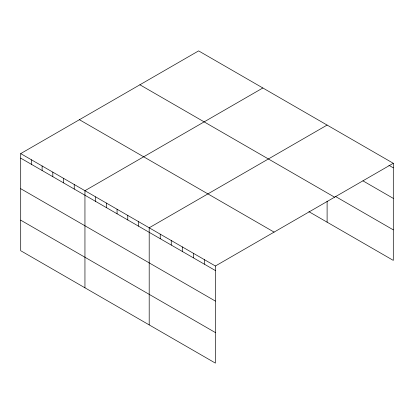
<?xml version="1.0" encoding="UTF-8"?>
<svg xmlns="http://www.w3.org/2000/svg" width="414" height="414" viewBox="0 0 414 414"><rect width="100%" height="100%" fill="white"/><g stroke="black" fill="none" stroke-linecap="round" stroke-linejoin="round"><path stroke-width="0.62" d="M20.7 153.604L215.389 266.005L215.389 363.114L20.7 250.713L20.7 153.604L198.611 50.886L393.3 163.287L393.3 260.396L308.901 211.668M262.859 87.98L84.948 190.694L84.948 287.802M327.107 125.075L149.195 227.788L149.195 324.897M215.389 266.005L393.3 163.287M388.886 165.279L393.3 167.83M362.959 180.861L393.3 198.373M335.381 196.407L393.3 229.848M139.901 84.782L334.59 197.183M79.41 119.708L274.099 232.109M20.7 158.143L215.389 270.544M20.7 188.691L215.389 301.092M20.7 220.165L215.389 332.566M327.107 201.178L327.107 222.178M204.356 259.635L204.356 264.173M193.322 253.264L193.322 257.808M182.289 246.899L182.289 251.438M171.256 240.529L171.256 245.067M160.228 234.158L160.228 238.697M138.488 221.609L138.488 226.147M127.776 215.425L127.776 219.963M117.069 209.241L117.069 213.779M106.362 203.062L106.362 207.6M95.655 196.878L95.655 201.416M74.241 184.515L74.241 189.053M63.533 178.331L63.533 182.869M52.821 172.152L52.821 176.69M42.114 165.967L42.114 170.506M31.407 159.783L31.407 164.327"/></g></svg>
